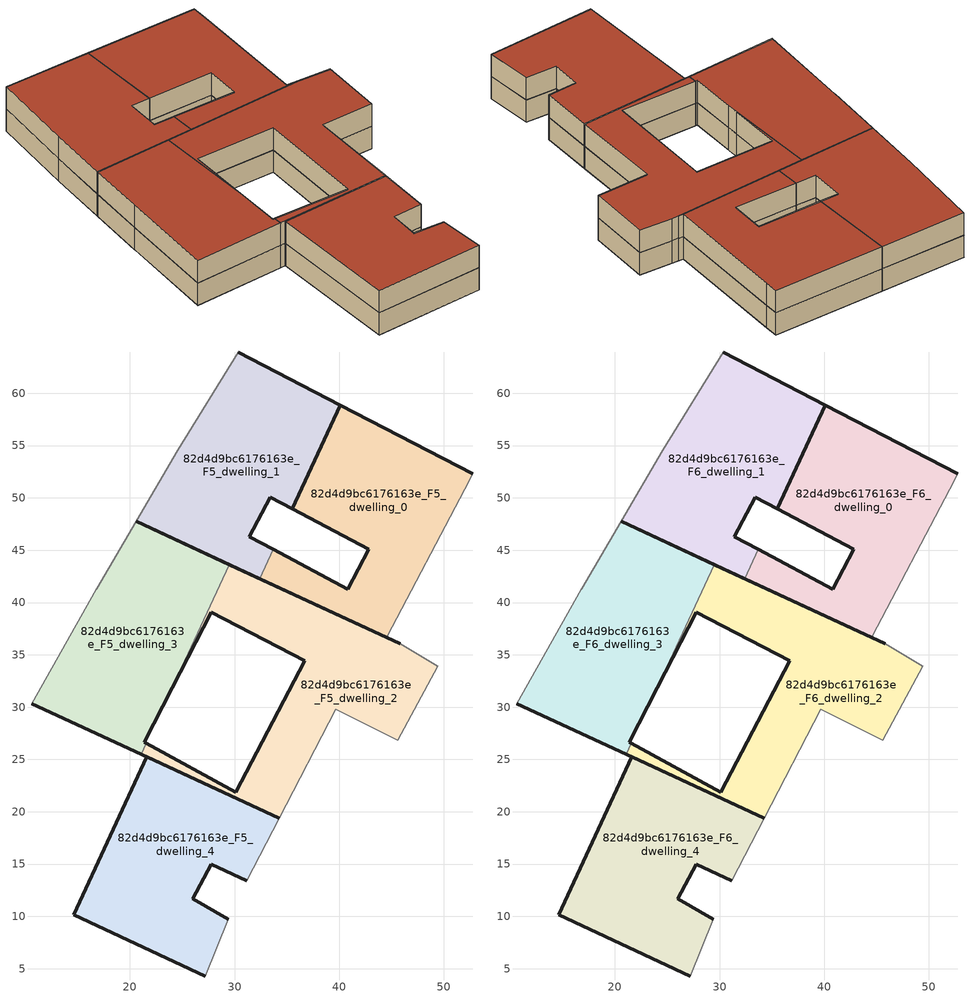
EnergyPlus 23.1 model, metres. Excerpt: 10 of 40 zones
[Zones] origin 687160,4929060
82d4d9bc6176163e_F5_dwelling_0
 floor to 82d4d9bc6176163e_F4_dwelling_0 (EU_floor_Construction): 45.83,36.04 44.6,36.77 52.02,50.81 52.78,52.29 40.11,58.87 35.52,48.97 42.85,45.1 40.82,41.25 33.71,45.07 32.41,42.26 z15
 wall outside (EU_wall_Construction): 45.83,36.04 32.41,42.26 / 33.71,45.07 40.82,41.25 42.85,45.1 35.52,48.97 40.11,58.87 52.78,52.29 z15:18
 wall adiabatic (EU_wall_Construction): 52.78,52.29 52.02,50.81 44.6,36.77 45.83,36.04 z15:18
 wall to 82d4d9bc6176163e_F5_dwelling_1 (EU_wall_Construction): 32.41,42.26 33.71,45.07 z15:18
82d4d9bc6176163e_F5_dwelling_1
 floor to 82d4d9bc6176163e_F4_dwelling_1 (EU_floor_Construction): 33.71,45.07 31.43,46.3 33.42,50.07 35.52,48.97 40.11,58.87 30.36,63.94 24.56,54.54 20.59,47.75 32.41,42.26 z15
 wall outside (EU_wall_Construction): 32.41,42.26 20.59,47.75 / 30.36,63.94 40.11,58.87 35.52,48.97 33.42,50.07 31.43,46.3 33.71,45.07 z15:18
 wall adiabatic (EU_wall_Construction): 20.59,47.75 24.56,54.54 30.36,63.94 z15:18
82d4d9bc6176163e_F5_dwelling_2
 floor to 82d4d9bc6176163e_F4_dwelling_2 (EU_floor_Construction): 45.61,26.82 49.44,33.89 45.83,36.04 29.5,43.61 24.04,31.85 27.78,39.09 36.73,34.41 30.14,21.87 21.58,26.53 21.09,25.48 34.27,19.37 39.67,29.8 z15
 wall outside (EU_wall_Construction): 21.58,26.53 30.14,21.87 36.73,34.41 27.78,39.09 24.05,31.85 / 29.5,43.61 45.83,36.04 / 34.27,19.37 21.09,25.48 z15:18
 wall adiabatic (EU_wall_Construction): 45.83,36.04 49.44,33.89 45.61,26.82 39.67,29.8 34.27,19.37 z15:18
 wall to 82d4d9bc6176163e_F5_dwelling_3 (EU_wall_Construction): 21.09,25.48 21.58,26.53 / 24.05,31.85 29.5,43.61 z15:18
82d4d9bc6176163e_F5_dwelling_3
 floor to 82d4d9bc6176163e_F4_dwelling_3 (EU_floor_Construction): 21.58,26.53 21.37,26.64 24.04,31.85 29.5,43.61 20.59,47.75 16.84,41.32 16.81,41.26 10.61,30.35 21.09,25.48 z15
 wall outside (EU_wall_Construction): 20.59,47.75 29.5,43.61 / 24.05,31.85 21.37,26.64 21.58,26.53 / 21.09,25.48 10.61,30.35 z15:18
 wall adiabatic (EU_wall_Construction): 10.61,30.35 16.81,41.26 16.84,41.32 20.59,47.75 z15:18
82d4d9bc6176163e_F5_dwelling_4
 floor to 82d4d9bc6176163e_F4_dwelling_4 (EU_floor_Construction): 27.21,4.3 29.42,9.73 26.01,11.7 27.8,14.97 31.18,13.4 34.27,19.37 21.63,25.24 14.62,10.14 z15
 wall outside (EU_wall_Construction): 31.18,13.4 27.8,14.97 26.01,11.7 29.42,9.73 / 27.21,4.3 14.62,10.14 21.63,25.24 34.27,19.37 z15:18
 wall adiabatic (EU_wall_Construction): 34.27,19.37 31.18,13.4 / 29.42,9.73 27.21,4.3 z15:18
82d4d9bc6176163e_F6_dwelling_0
 floor to 82d4d9bc6176163e_F5_dwelling_0 (EU_floor_Construction): 45.83,36.04 44.6,36.77 52.02,50.81 52.78,52.29 40.11,58.87 35.52,48.97 42.85,45.1 40.82,41.25 33.71,45.07 32.41,42.26 z18
 wall outside (EU_wall_Construction): 45.83,36.04 32.41,42.26 / 33.71,45.07 40.82,41.25 42.85,45.1 35.52,48.97 40.11,58.87 52.78,52.29 z18:21
 wall adiabatic (EU_wall_Construction): 52.78,52.29 52.02,50.81 44.6,36.77 45.83,36.04 z18:21
 wall to 82d4d9bc6176163e_F6_dwelling_1 (EU_wall_Construction): 32.41,42.26 33.71,45.07 z18:21
 roof outside (EU_roof_Construction): 52.78,52.29 52.02,50.81 44.6,36.77 45.83,36.04 32.41,42.26 33.71,45.07 40.82,41.25 42.85,45.1 35.52,48.97 40.11,58.87 z21
82d4d9bc6176163e_F6_dwelling_1
 floor to 82d4d9bc6176163e_F5_dwelling_1 (EU_floor_Construction): 33.71,45.07 31.43,46.3 33.42,50.07 35.52,48.97 40.11,58.87 30.36,63.94 24.56,54.54 20.59,47.75 32.41,42.26 z18
 wall outside (EU_wall_Construction): 32.41,42.26 20.59,47.75 / 30.36,63.94 40.11,58.87 35.52,48.97 33.42,50.07 31.43,46.3 33.71,45.07 z18:21
 wall adiabatic (EU_wall_Construction): 20.59,47.75 24.56,54.54 30.36,63.94 z18:21
 roof outside (EU_roof_Construction): 40.11,58.87 35.52,48.97 33.42,50.07 31.43,46.3 33.71,45.07 32.41,42.26 20.59,47.75 24.56,54.54 30.36,63.94 z21
82d4d9bc6176163e_F6_dwelling_2
 floor to 82d4d9bc6176163e_F5_dwelling_2 (EU_floor_Construction): 45.61,26.82 49.44,33.89 45.83,36.04 29.5,43.61 24.04,31.85 27.78,39.09 36.73,34.41 30.14,21.87 21.58,26.53 21.09,25.48 34.27,19.37 39.67,29.8 z18
 wall outside (EU_wall_Construction): 21.58,26.53 30.14,21.87 36.73,34.41 27.78,39.09 24.05,31.85 / 29.5,43.61 45.83,36.04 / 34.27,19.37 21.09,25.48 z18:21
 wall adiabatic (EU_wall_Construction): 45.83,36.04 49.44,33.89 45.61,26.82 39.67,29.8 34.27,19.37 z18:21
 wall to 82d4d9bc6176163e_F6_dwelling_3 (EU_wall_Construction): 21.09,25.48 21.58,26.53 / 24.05,31.85 29.5,43.61 z18:21
 roof outside (EU_roof_Construction): 45.83,36.04 49.44,33.89 45.61,26.82 39.67,29.8 34.27,19.37 21.09,25.48 21.58,26.53 30.14,21.87 36.73,34.41 27.78,39.09 24.05,31.85 29.5,43.61 z21
82d4d9bc6176163e_F6_dwelling_3
 floor to 82d4d9bc6176163e_F5_dwelling_3 (EU_floor_Construction): 21.58,26.53 21.37,26.64 24.04,31.85 29.5,43.61 20.59,47.75 16.84,41.32 16.81,41.26 10.61,30.35 21.09,25.48 z18
 wall outside (EU_wall_Construction): 20.59,47.75 29.5,43.61 / 24.05,31.85 21.37,26.64 21.58,26.53 / 21.09,25.48 10.61,30.35 z18:21
 wall adiabatic (EU_wall_Construction): 10.61,30.35 16.81,41.26 16.84,41.32 20.59,47.75 z18:21
 roof outside (EU_roof_Construction): 29.5,43.61 24.05,31.85 21.37,26.64 21.58,26.53 21.09,25.48 10.61,30.35 16.81,41.26 16.84,41.32 20.59,47.75 z21
82d4d9bc6176163e_F6_dwelling_4
 floor to 82d4d9bc6176163e_F5_dwelling_4 (EU_floor_Construction): 27.21,4.3 29.42,9.73 26.01,11.7 27.8,14.97 31.18,13.4 34.27,19.37 21.63,25.24 14.62,10.14 z18
 wall outside (EU_wall_Construction): 31.18,13.4 27.8,14.97 26.01,11.7 29.42,9.73 / 27.21,4.3 14.62,10.14 21.63,25.24 34.27,19.37 z18:21
 wall adiabatic (EU_wall_Construction): 34.27,19.37 31.18,13.4 / 29.42,9.73 27.21,4.3 z18:21
 roof outside (EU_roof_Construction): 34.27,19.37 31.18,13.4 27.8,14.97 26.01,11.7 29.42,9.73 27.21,4.3 14.62,10.14 21.63,25.24 z21
[Building]
EU S2 Campaign: North Axis=0; Terrain=City; Solar Distribution=FullExterior
[Site:Location]
Bologna: Latitude=44.5; Longitude=11.25; Time Zone=1; Elevation=37
[SizingPeriod:WeatherFileDays]
AnnualSizingPeriod: Begin Month=1; Begin Day of Month=1; End Month=12; End Day of Month=31; Day of Week for Start Day=Monday; Use Weather File Daylight Saving Period=No; Use Weather File Rain and Snow Indicators=No
[MATERIAL]
EU_InternalMass_Material: Roughness=MediumRough; Thickness=0.1; Conductivity=1; Density=1800; Specific Heat=900; Thermal Absorptance=0.9; Solar Absorptance=0.7; Visible Absorptance=0.7
[MATERIAL:NOMASS] Roughness=MediumRough; Thermal Absorptance=0.9; Solar Absorptance=0.7; Visible Absorptance=0.7
Name | Thermal Resistance
EU_wall_NoMass | 0.890213
EU_roof_NoMass | 0.636128
EU_floor_NoMass | 0.79516
[CONSTRUCTION]
EU_wall_Construction: EU_wall_NoMass
EU_roof_Construction: EU_roof_NoMass
EU_floor_Construction: EU_floor_NoMass
EU_InternalMass_Construction: EU_InternalMass_Material
[ZONE] Type=1; Multiplier=1; Ceiling Height=autocalculate; Floor Area=autocalculate; Part of Total Floor Area=Yes
Name | Volume
82d4d9bc6176163e_F5_dwelling_0; 82d4d9bc6176163e_F6_dwelling_0 | 640.463
82d4d9bc6176163e_F5_dwelling_1; 82d4d9bc6176163e_F6_dwelling_1 | 640.449
82d4d9bc6176163e_F5_dwelling_2; 82d4d9bc6176163e_F6_dwelling_2 | 640.474
82d4d9bc6176163e_F5_dwelling_3; 82d4d9bc6176163e_F6_dwelling_3 | 640.472
82d4d9bc6176163e_F5_dwelling_4; 82d4d9bc6176163e_F6_dwelling_4 | 640.469
[INTERNALMASS] Construction=EU_InternalMass_Construction
Name | Zone or ZoneList | Surface Area
82d4d9bc6176163e_F5_dwelling_0_EU_InternalMass | 82d4d9bc6176163e_F5_dwelling_0 | 256.183
82d4d9bc6176163e_F5_dwelling_1_EU_InternalMass | 82d4d9bc6176163e_F5_dwelling_1 | 256.191
82d4d9bc6176163e_F5_dwelling_2_EU_InternalMass | 82d4d9bc6176163e_F5_dwelling_2 | 256.206
82d4d9bc6176163e_F5_dwelling_3_EU_InternalMass | 82d4d9bc6176163e_F5_dwelling_3 | 256.184
82d4d9bc6176163e_F5_dwelling_4_EU_InternalMass | 82d4d9bc6176163e_F5_dwelling_4 | 256.195
82d4d9bc6176163e_F6_dwelling_0_EU_InternalMass | 82d4d9bc6176163e_F6_dwelling_0 | 256.183
82d4d9bc6176163e_F6_dwelling_1_EU_InternalMass | 82d4d9bc6176163e_F6_dwelling_1 | 256.191
82d4d9bc6176163e_F6_dwelling_2_EU_InternalMass | 82d4d9bc6176163e_F6_dwelling_2 | 256.206
82d4d9bc6176163e_F6_dwelling_3_EU_InternalMass | 82d4d9bc6176163e_F6_dwelling_3 | 256.184
82d4d9bc6176163e_F6_dwelling_4_EU_InternalMass | 82d4d9bc6176163e_F6_dwelling_4 | 256.195
[OTHEREQUIPMENT] Fuel Type=Electricity; Design Level Calculation Method=Watts/Area; Power per Zone Floor Area=1; Fraction Latent=0; Fraction Radiant=0; Fraction Lost=0; Carbon Dioxide Generation Rate=0; EndUse Subcategory=EU_Step8_InternalGains
Name | Zone or ZoneList or Space or SpaceList | Schedule
EU_Step8_InternalGain_82d4d9bc6176163e_F5_dwelling_0_f000 | 82d4d9bc6176163e_F5_dwelling_0 | EU_Step8_GainSchedule_82d4d9bc6176163e_F5_dwelling_0_f000
EU_Step8_InternalGain_82d4d9bc6176163e_F5_dwelling_1_f000 | 82d4d9bc6176163e_F5_dwelling_1 | EU_Step8_GainSchedule_82d4d9bc6176163e_F5_dwelling_1_f000
EU_Step8_InternalGain_82d4d9bc6176163e_F5_dwelling_2_f000 | 82d4d9bc6176163e_F5_dwelling_2 | EU_Step8_GainSchedule_82d4d9bc6176163e_F5_dwelling_2_f000
EU_Step8_InternalGain_82d4d9bc6176163e_F5_dwelling_3_f000 | 82d4d9bc6176163e_F5_dwelling_3 | EU_Step8_GainSchedule_82d4d9bc6176163e_F5_dwelling_3_f000
EU_Step8_InternalGain_82d4d9bc6176163e_F5_dwelling_4_f000 | 82d4d9bc6176163e_F5_dwelling_4 | EU_Step8_GainSchedule_82d4d9bc6176163e_F5_dwelling_4_f000
EU_Step8_InternalGain_82d4d9bc6176163e_F6_dwelling_0_f000 | 82d4d9bc6176163e_F6_dwelling_0 | EU_Step8_GainSchedule_82d4d9bc6176163e_F6_dwelling_0_f000
EU_Step8_InternalGain_82d4d9bc6176163e_F6_dwelling_1_f000 | 82d4d9bc6176163e_F6_dwelling_1 | EU_Step8_GainSchedule_82d4d9bc6176163e_F6_dwelling_1_f000
EU_Step8_InternalGain_82d4d9bc6176163e_F6_dwelling_2_f000 | 82d4d9bc6176163e_F6_dwelling_2 | EU_Step8_GainSchedule_82d4d9bc6176163e_F6_dwelling_2_f000
EU_Step8_InternalGain_82d4d9bc6176163e_F6_dwelling_3_f000 | 82d4d9bc6176163e_F6_dwelling_3 | EU_Step8_GainSchedule_82d4d9bc6176163e_F6_dwelling_3_f000
EU_Step8_InternalGain_82d4d9bc6176163e_F6_dwelling_4_f000 | 82d4d9bc6176163e_F6_dwelling_4 | EU_Step8_GainSchedule_82d4d9bc6176163e_F6_dwelling_4_f000
[ZONEVENTILATION:DESIGNFLOWRATE] Schedule=EU_AlwaysOn; Design Flow Rate Calculation Method=AirChanges/Hour; Air Changes per Hour=0.718634; Ventilation Type=Natural; Fan Pressure Rise=0; Fan Total Efficiency=1; Constant Term Coefficient=1; Temperature Term Coefficient=0; Velocity Term Coefficient=0; Velocity Squared Term Coefficient=0; Minimum Indoor Temperature=-100; Maximum Indoor Temperature=100; Delta Temperature=-100; Minimum Outdoor Temperature=-100; Maximum Outdoor Temperature=100; Maximum Wind Speed=40
Name | Zone or ZoneList or Space or SpaceList
EU_ConstantAir_82d4d9bc6176163e_F5_dwelling_0 | 82d4d9bc6176163e_F5_dwelling_0
EU_ConstantAir_82d4d9bc6176163e_F5_dwelling_1 | 82d4d9bc6176163e_F5_dwelling_1
EU_ConstantAir_82d4d9bc6176163e_F5_dwelling_2 | 82d4d9bc6176163e_F5_dwelling_2
EU_ConstantAir_82d4d9bc6176163e_F5_dwelling_3 | 82d4d9bc6176163e_F5_dwelling_3
EU_ConstantAir_82d4d9bc6176163e_F5_dwelling_4 | 82d4d9bc6176163e_F5_dwelling_4
EU_ConstantAir_82d4d9bc6176163e_F6_dwelling_0 | 82d4d9bc6176163e_F6_dwelling_0
EU_ConstantAir_82d4d9bc6176163e_F6_dwelling_1 | 82d4d9bc6176163e_F6_dwelling_1
EU_ConstantAir_82d4d9bc6176163e_F6_dwelling_2 | 82d4d9bc6176163e_F6_dwelling_2
EU_ConstantAir_82d4d9bc6176163e_F6_dwelling_3 | 82d4d9bc6176163e_F6_dwelling_3
EU_ConstantAir_82d4d9bc6176163e_F6_dwelling_4 | 82d4d9bc6176163e_F6_dwelling_4
[SIZING:ZONE] Zone Cooling Design Supply Air Temperature Input Method=SupplyAirTemperature; Zone Cooling Design Supply Air Temperature=13; Zone Heating Design Supply Air Temperature Input Method=SupplyAirTemperature; Zone Heating Design Supply Air Temperature=50; Zone Cooling Design Supply Air Humidity Ratio=0.008; Zone Heating Design Supply Air Humidity Ratio=0.008; Cooling Design Air Flow Method=DesignDay; Cooling Design Air Flow Rate=0; Cooling Minimum Air Flow per Zone Floor Area=0.000762; Cooling Minimum Air Flow=0; Cooling Minimum Air Flow Fraction=0.2; Heating Design Air Flow Method=DesignDay; Heating Design Air Flow Rate=0; Heating Maximum Air Flow per Zone Floor Area=0.002032; Heating Maximum Air Flow=0.141576; Heating Maximum Air Flow Fraction=0.3; Account for Dedicated Outdoor Air System=No; Dedicated Outdoor Air System Control Strategy=NeutralSupplyAir; Dedicated Outdoor Air Low Setpoint Temperature for Design=autosize; Dedicated Outdoor Air High Setpoint Temperature for Design=autosize; Zone Load Sizing Method=Sensible Load Only No Latent Load; Zone Latent Cooling Design Supply Air Humidity Ratio Input Method=HumidityRatioDifference; Zone Cooling Design Supply Air Humidity Ratio Difference=0.005; Zone Latent Heating Design Supply Air Humidity Ratio Input Method=HumidityRatioDifference; Zone Humidification Design Supply Air Humidity Ratio Difference=0.005
82d4d9bc6176163e_F5_dwelling_0; 82d4d9bc6176163e_F5_dwelling_1; 82d4d9bc6176163e_F5_dwelling_2; 82d4d9bc6176163e_F5_dwelling_3; 82d4d9bc6176163e_F5_dwelling_4; 82d4d9bc6176163e_F6_dwelling_0; 82d4d9bc6176163e_F6_dwelling_1; 82d4d9bc6176163e_F6_dwelling_2; 82d4d9bc6176163e_F6_dwelling_3; 82d4d9bc6176163e_F6_dwelling_4
[ThermostatSetpoint:DualSetpoint] Heating Setpoint Temperature Schedule=HVACTemplate-Always 20; Cooling Setpoint Temperature Schedule=HVACTemplate-Always 50
EU_HeatOnly_82d4d9bc6176163e_F5_dwelling_0 Dual SP Control; EU_HeatOnly_82d4d9bc6176163e_F5_dwelling_1 Dual SP Control; EU_HeatOnly_82d4d9bc6176163e_F5_dwelling_2 Dual SP Control; EU_HeatOnly_82d4d9bc6176163e_F5_dwelling_3 Dual SP Control; EU_HeatOnly_82d4d9bc6176163e_F5_dwelling_4 Dual SP Control; EU_HeatOnly_82d4d9bc6176163e_F6_dwelling_0 Dual SP Control; EU_HeatOnly_82d4d9bc6176163e_F6_dwelling_1 Dual SP Control; EU_HeatOnly_82d4d9bc6176163e_F6_dwelling_2 Dual SP Control; EU_HeatOnly_82d4d9bc6176163e_F6_dwelling_3 Dual SP Control; EU_HeatOnly_82d4d9bc6176163e_F6_dwelling_4 Dual SP Control
[ZoneControl:Thermostat] Control Type Schedule=HVACTemplate-Always 4
Name | Zone or ZoneList | Control
82d4d9bc6176163e_F5_dwelling_0 Thermostat | 82d4d9bc6176163e_F5_dwelling_0 | EU_HeatOnly_82d4d9bc6176163e_F5_dwelling_0 Dual SP Control
82d4d9bc6176163e_F5_dwelling_1 Thermostat | 82d4d9bc6176163e_F5_dwelling_1 | EU_HeatOnly_82d4d9bc6176163e_F5_dwelling_1 Dual SP Control
82d4d9bc6176163e_F5_dwelling_2 Thermostat | 82d4d9bc6176163e_F5_dwelling_2 | EU_HeatOnly_82d4d9bc6176163e_F5_dwelling_2 Dual SP Control
82d4d9bc6176163e_F5_dwelling_3 Thermostat | 82d4d9bc6176163e_F5_dwelling_3 | EU_HeatOnly_82d4d9bc6176163e_F5_dwelling_3 Dual SP Control
82d4d9bc6176163e_F5_dwelling_4 Thermostat | 82d4d9bc6176163e_F5_dwelling_4 | EU_HeatOnly_82d4d9bc6176163e_F5_dwelling_4 Dual SP Control
82d4d9bc6176163e_F6_dwelling_0 Thermostat | 82d4d9bc6176163e_F6_dwelling_0 | EU_HeatOnly_82d4d9bc6176163e_F6_dwelling_0 Dual SP Control
82d4d9bc6176163e_F6_dwelling_1 Thermostat | 82d4d9bc6176163e_F6_dwelling_1 | EU_HeatOnly_82d4d9bc6176163e_F6_dwelling_1 Dual SP Control
82d4d9bc6176163e_F6_dwelling_2 Thermostat | 82d4d9bc6176163e_F6_dwelling_2 | EU_HeatOnly_82d4d9bc6176163e_F6_dwelling_2 Dual SP Control
82d4d9bc6176163e_F6_dwelling_3 Thermostat | 82d4d9bc6176163e_F6_dwelling_3 | EU_HeatOnly_82d4d9bc6176163e_F6_dwelling_3 Dual SP Control
82d4d9bc6176163e_F6_dwelling_4 Thermostat | 82d4d9bc6176163e_F6_dwelling_4 | EU_HeatOnly_82d4d9bc6176163e_F6_dwelling_4 Dual SP Control
[Zone equipment]
82d4d9bc6176163e_F5_dwelling_0: 82d4d9bc6176163e_F5_dwelling_0 Ideal Loads Air System
82d4d9bc6176163e_F5_dwelling_1: 82d4d9bc6176163e_F5_dwelling_1 Ideal Loads Air System
82d4d9bc6176163e_F5_dwelling_2: 82d4d9bc6176163e_F5_dwelling_2 Ideal Loads Air System
82d4d9bc6176163e_F5_dwelling_3: 82d4d9bc6176163e_F5_dwelling_3 Ideal Loads Air System
82d4d9bc6176163e_F5_dwelling_4: 82d4d9bc6176163e_F5_dwelling_4 Ideal Loads Air System
82d4d9bc6176163e_F6_dwelling_0: 82d4d9bc6176163e_F6_dwelling_0 Ideal Loads Air System
82d4d9bc6176163e_F6_dwelling_1: 82d4d9bc6176163e_F6_dwelling_1 Ideal Loads Air System
82d4d9bc6176163e_F6_dwelling_2: 82d4d9bc6176163e_F6_dwelling_2 Ideal Loads Air System
82d4d9bc6176163e_F6_dwelling_3: 82d4d9bc6176163e_F6_dwelling_3 Ideal Loads Air System
82d4d9bc6176163e_F6_dwelling_4: 82d4d9bc6176163e_F6_dwelling_4 Ideal Loads Air System
[ZoneHVAC:IdealLoadsAirSystem] Availability Schedule=EU_AlwaysOn; Maximum Heating Supply Air Temperature [C]=50; Minimum Cooling Supply Air Temperature [C]=13; Maximum Heating Supply Air Humidity Ratio [kg-H20/kg-air]=0.0156; Minimum Cooling Supply Air Humidity Ratio [kg-H20/kg-air]=0.0077; Heating Limit=NoLimit; Cooling Limit=NoLimit; Heating Availability Schedule=EU_AlwaysOn; Cooling Availability Schedule=EU_CoolingOff; Dehumidification Control Type=ConstantSensibleHeatRatio; Cooling Sensible Heat Ratio=0.7; Humidification Control Type=None; Demand Controlled Ventilation Type=None; Outdoor Air Economizer Type=NoEconomizer; Heat Recovery Type=None; Sensible Heat Recovery Effectiveness=0.7; Latent Heat Recovery Effectiveness=0.65
82d4d9bc6176163e_F0_dwelling_0 Ideal Loads Air System; 82d4d9bc6176163e_F0_dwelling_1 Ideal Loads Air System; 82d4d9bc6176163e_F0_dwelling_2 Ideal Loads Air System; 82d4d9bc6176163e_F0_dwelling_3 Ideal Loads Air System; 82d4d9bc6176163e_F0_dwelling_4 Ideal Loads Air System; 82d4d9bc6176163e_F0_dwelling_5 Ideal Loads Air System; 82d4d9bc6176163e_F1_dwelling_0 Ideal Loads Air System; 82d4d9bc6176163e_F1_dwelling_1 Ideal Loads Air System; 82d4d9bc6176163e_F1_dwelling_2 Ideal Loads Air System; 82d4d9bc6176163e_F1_dwelling_3 Ideal Loads Air System; 82d4d9bc6176163e_F1_dwelling_4 Ideal Loads Air System; 82d4d9bc6176163e_F1_dwelling_5 Ideal Loads Air System; 82d4d9bc6176163e_F2_dwelling_0 Ideal Loads Air System; 82d4d9bc6176163e_F2_dwelling_1 Ideal Loads Air System; 82d4d9bc6176163e_F2_dwelling_2 Ideal Loads Air System; 82d4d9bc6176163e_F2_dwelling_3 Ideal Loads Air System; 82d4d9bc6176163e_F2_dwelling_4 Ideal Loads Air System; 82d4d9bc6176163e_F2_dwelling_5 Ideal Loads Air System; 82d4d9bc6176163e_F3_dwelling_0 Ideal Loads Air System; 82d4d9bc6176163e_F3_dwelling_1 Ideal Loads Air System; 82d4d9bc6176163e_F3_dwelling_2 Ideal Loads Air System; 82d4d9bc6176163e_F3_dwelling_3 Ideal Loads Air System; 82d4d9bc6176163e_F3_dwelling_4 Ideal Loads Air System; 82d4d9bc6176163e_F3_dwelling_5 Ideal Loads Air System; 82d4d9bc6176163e_F4_dwelling_0 Ideal Loads Air System; 82d4d9bc6176163e_F4_dwelling_1 Ideal Loads Air System; 82d4d9bc6176163e_F4_dwelling_2 Ideal Loads Air System; 82d4d9bc6176163e_F4_dwelling_3 Ideal Loads Air System; 82d4d9bc6176163e_F4_dwelling_4 Ideal Loads Air System; 82d4d9bc6176163e_F4_dwelling_5 Ideal Loads Air System; 82d4d9bc6176163e_F5_dwelling_0 Ideal Loads Air System; 82d4d9bc6176163e_F5_dwelling_1 Ideal Loads Air System; 82d4d9bc6176163e_F5_dwelling_2 Ideal Loads Air System; 82d4d9bc6176163e_F5_dwelling_3 Ideal Loads Air System; 82d4d9bc6176163e_F5_dwelling_4 Ideal Loads Air System; 82d4d9bc6176163e_F6_dwelling_0 Ideal Loads Air System; 82d4d9bc6176163e_F6_dwelling_1 Ideal Loads Air System; 82d4d9bc6176163e_F6_dwelling_2 Ideal Loads Air System; 82d4d9bc6176163e_F6_dwelling_3 Ideal Loads Air System; 82d4d9bc6176163e_F6_dwelling_4 Ideal Loads Air System
[SCHEDULE:CONSTANT]
Name | Hourly Value
EU_AlwaysOn | 1
EU_CoolingOff | 0
[SCHEDULE:FILE] Column Number=1; Rows to Skip at Top=0; Number of Hours of Data=8760; Column Separator=Comma; Interpolate to Timestep=No; Minutes per Item=60; Adjust Schedule for Daylight Savings=Yes
Name | File
EU_Step8_GainSchedule_82d4d9bc6176163e_F5_dwelling_0_f000 | ../../schedules/82d4d9bc6176163e/82d4d9bc6176163e_F5_dwelling_0_f000_gain.csv
EU_Step8_GainSchedule_82d4d9bc6176163e_F5_dwelling_1_f000 | ../../schedules/82d4d9bc6176163e/82d4d9bc6176163e_F5_dwelling_1_f000_gain.csv
EU_Step8_GainSchedule_82d4d9bc6176163e_F5_dwelling_2_f000 | ../../schedules/82d4d9bc6176163e/82d4d9bc6176163e_F5_dwelling_2_f000_gain.csv
EU_Step8_GainSchedule_82d4d9bc6176163e_F5_dwelling_3_f000 | ../../schedules/82d4d9bc6176163e/82d4d9bc6176163e_F5_dwelling_3_f000_gain.csv
EU_Step8_GainSchedule_82d4d9bc6176163e_F5_dwelling_4_f000 | ../../schedules/82d4d9bc6176163e/82d4d9bc6176163e_F5_dwelling_4_f000_gain.csv
EU_Step8_GainSchedule_82d4d9bc6176163e_F6_dwelling_0_f000 | ../../schedules/82d4d9bc6176163e/82d4d9bc6176163e_F6_dwelling_0_f000_gain.csv
EU_Step8_GainSchedule_82d4d9bc6176163e_F6_dwelling_1_f000 | ../../schedules/82d4d9bc6176163e/82d4d9bc6176163e_F6_dwelling_1_f000_gain.csv
EU_Step8_GainSchedule_82d4d9bc6176163e_F6_dwelling_2_f000 | ../../schedules/82d4d9bc6176163e/82d4d9bc6176163e_F6_dwelling_2_f000_gain.csv
EU_Step8_GainSchedule_82d4d9bc6176163e_F6_dwelling_3_f000 | ../../schedules/82d4d9bc6176163e/82d4d9bc6176163e_F6_dwelling_3_f000_gain.csv
EU_Step8_GainSchedule_82d4d9bc6176163e_F6_dwelling_4_f000 | ../../schedules/82d4d9bc6176163e/82d4d9bc6176163e_F6_dwelling_4_f000_gain.csv
[Schedule:Compact]
HVACTemplate-Always 20: Through: 12/31, For: AllDays, Until: 24:00, 20
HVACTemplate-Always 50: Through: 12/31, For: AllDays, Until: 24:00, 50
HVACTemplate-Always 4: Through: 12/31, For: AllDays, Until: 24:00, 4
